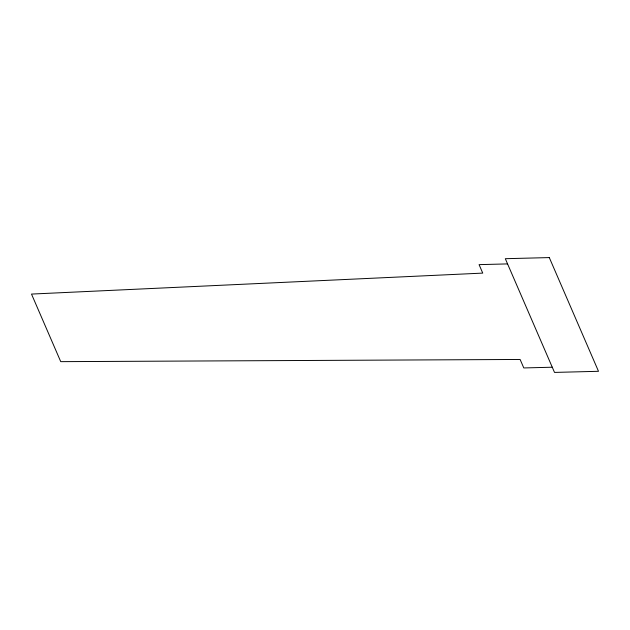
<?xml version="1.0" encoding="UTF-8"?>
<svg xmlns="http://www.w3.org/2000/svg" width="630" height="630" viewBox="0 0 630 630"><rect width="100%" height="100%" fill="white"/><g stroke="black" fill="none" stroke-linecap="round" stroke-linejoin="round"><path stroke-width="0.94" d="M507.559 263.907L479.076 264.632L482.745 273.105L31.5 294.076L60.74 361.651L520.12 359.462L523.79 367.944L552.266 367.219M549.297 257.583L505.315 258.702L554.518 372.417L598.5 371.298L549.297 257.583"/></g></svg>
